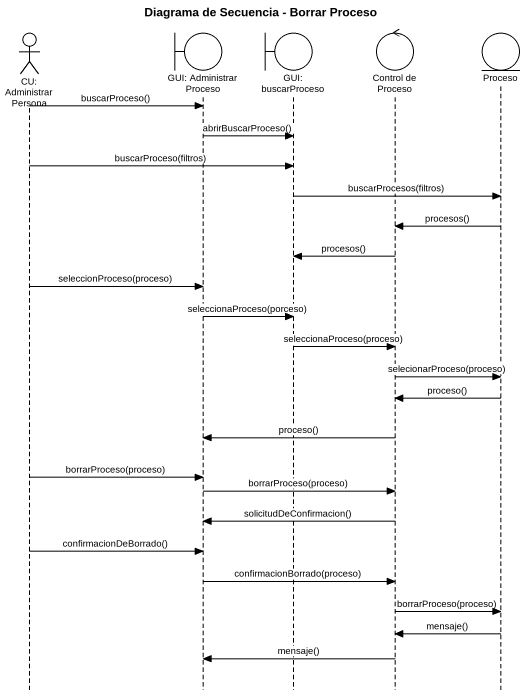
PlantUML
@startuml
title Diagrama de Secuencia - Borrar Proceso
hide footbox
actor "CU: AdministrarPersona" as CU_AdministrarPersona
boundary "GUI: Administrar Proceso" as GUI_Administrar_Proceso
boundary "GUI: buscarProceso" as GUI_buscarProceso
control "Control de Proceso" as Control_de_Proceso
entity Proceso

CU_AdministrarPersona -> GUI_Administrar_Proceso : buscarProceso()
GUI_Administrar_Proceso -> GUI_buscarProceso : abrirBuscarProceso()
CU_AdministrarPersona -> GUI_buscarProceso : buscarProceso(filtros)
GUI_buscarProceso -> Proceso : buscarProcesos(filtros)
Proceso -> Control_de_Proceso : procesos()
Control_de_Proceso -> GUI_buscarProceso : procesos()
CU_AdministrarPersona -> GUI_Administrar_Proceso : seleccionProceso(proceso)
GUI_Administrar_Proceso -> GUI_buscarProceso : seleccionaProceso(porceso)
GUI_buscarProceso -> Control_de_Proceso : seleccionaProceso(proceso)
Control_de_Proceso -> Proceso : selecionarProceso(proceso)
Proceso -> Control_de_Proceso : proceso()
Control_de_Proceso -> GUI_Administrar_Proceso : proceso()
CU_AdministrarPersona -> GUI_Administrar_Proceso : borrarProceso(proceso)
GUI_Administrar_Proceso -> Control_de_Proceso : borrarProceso(proceso)
Control_de_Proceso -> GUI_Administrar_Proceso : solicitudDeConfirmacion()
CU_AdministrarPersona -> GUI_Administrar_Proceso : confirmacionDeBorrado()
GUI_Administrar_Proceso -> Control_de_Proceso : confirmacionBorrado(proceso)
Control_de_Proceso -> Proceso : borrarProceso(proceso)
Proceso -> Control_de_Proceso : mensaje()
Control_de_Proceso -> GUI_Administrar_Proceso : mensaje()
@enduml
